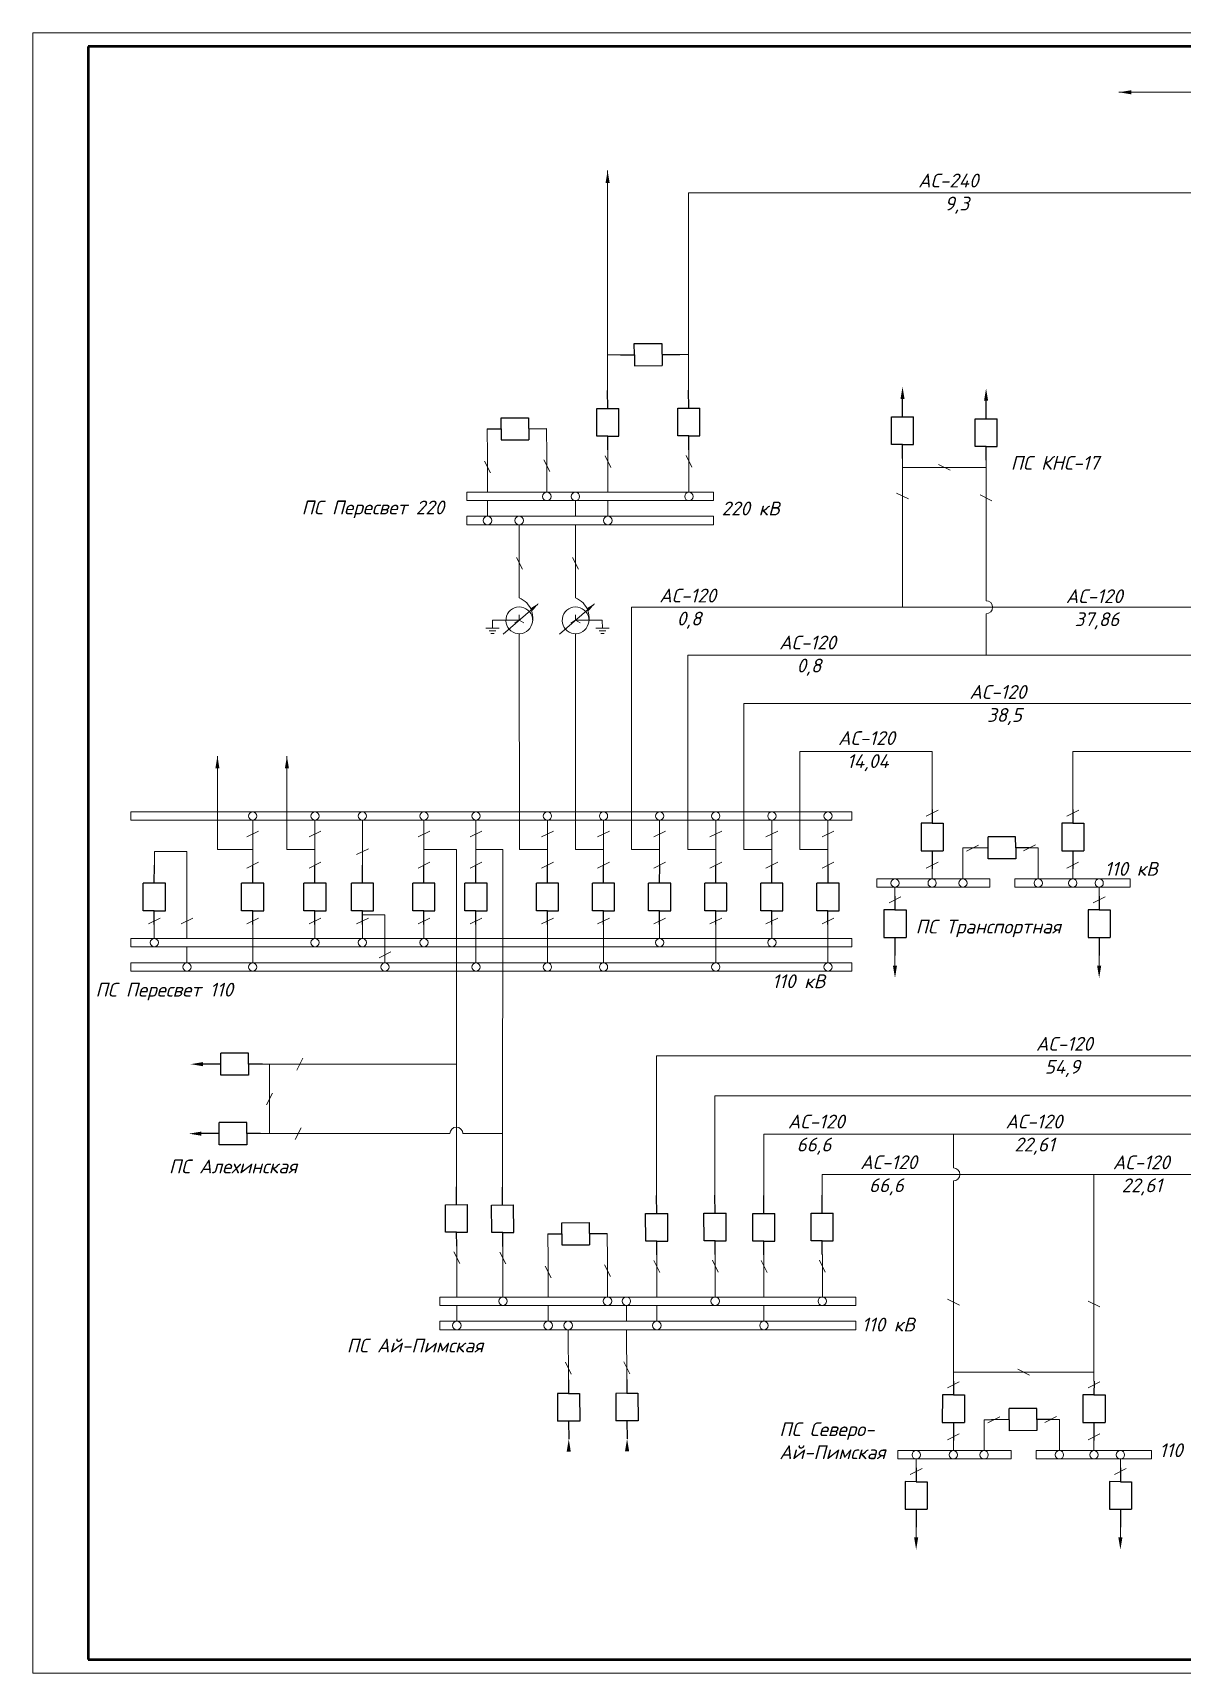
# Model space of a CAD drawing. Header units: millimetres. Extents: x 261 to 2717, y -1617 to -131.
# Drawn here: x 1118 to 1535, y -1617 to -1023 of the extents above; entities that cross this region are included whole.
import ezdxf

# ---------------------------------------------------------------- set-up
doc = ezdxf.new("R2010")
doc.units = ezdxf.units.MM
for name, color, linetype, lineweight in [('рамка толстая', 42, 'Continuous', 50), ('рамка тонкая', 93, 'Continuous', 20), ('текст', 6, 'Continuous', 30), ('тонкая', 7, 'Continuous', 20), ('штриховка', 2, 'Continuous', 20)]:
    doc.layers.add(name, color=color, linetype=linetype, lineweight=lineweight)
doc.layers.add('СХЕМА1', color=7, linetype='Continuous')
doc.styles.add('ГОСТ', font='isocpeui.ttf')

# ---------------------------------------------------------------- blocks, each defined once
blk = doc.blocks.new('Выключатель')
for p, q in [((0, 10), (0, 16.5)), ((-4, 0), (-4, 10)), ((-4, 10), (4, 10)), ((4, 0), (4, 10)), ((0, 0), (-4, 0)), ((0, 0), (4, 0)), ((0, -5), (0, 0))]:
    blk.add_line(p, q)

msp = doc.modelspace()

# ---------------------------------------------------------------- linework, layer by layer
at = {"lineweight": 15}
for p, q in [((1571.28, -1045.02), (1511.61, -1045.02)), ((1326.4, -1073.39), (1326.4, -1153.05)), ((1355.75, -1081.48), (1355.75, -1152.94)), ((1571.28, -1081.48), (1355.75, -1081.48)), ((1331.08, -1140.07), (1326.4, -1140.07)), ((1352.58, -1139.95), (1355.75, -1139.95)), ((1326.51, -1174.55), (1326.51, -1189.82)), ((1355.87, -1174.44), (1355.87, -1189.82)), ((1433.22, -1231.48), (1433.22, -1180.83)), ((1433.22, -1180.83), (1463.48, -1180.83)), ((1463.48, -1229.12), (1463.48, -1181.48)), ((1275.47, -1192.89), (1275.47, -1189.82)), ((1275.47, -1189.82), (1364.78, -1189.82)), ((1275.47, -1192.89), (1364.78, -1192.89)), ((1314.76, -1189.83), (1314.76, -1189.82)), ((1314.76, -1198.56), (1314.76, -1192.89)), ((1326.51, -1192.89), (1326.51, -1198.56)), ((1364.78, -1189.82), (1364.78, -1192.89)), ((1275.47, -1201.63), (1275.47, -1198.56)), ((1275.47, -1198.56), (1364.78, -1198.56)), ((1294.46, -1198.56), (1294.46, -1198.57)), ((1364.78, -1198.56), (1364.78, -1201.63)), ((1275.47, -1201.63), (1364.78, -1201.63)), ((1294.37, -1228.13), (1294.37, -1201.63)), ((1314.76, -1228.13), (1314.76, -1201.63)), ((1294.41, -1236.2), (1294.4, -1234.3)), ((1314.8, -1236.2), (1314.79, -1234.3)), ((1335.09, -1319.27), (1335.09, -1231.48)), ((1680.72, -1231.48), (1335.09, -1231.48)), ((1463.48, -1248.9), (1463.48, -1233.84)), ((1287.14, -1239.1), (1282.3, -1239.07)), ((1285.92, -1240.06), (1283.5, -1240.05)), ((1285.31, -1241.03), (1284.1, -1241.02)), ((1284.73, -1236.18), (1284.72, -1239.09)), ((1294.41, -1236.23), (1284.73, -1236.18)), ((1292.74, -1237.21), (1294.41, -1236.2)), ((1294.46, -1319.27), (1294.37, -1241.07)), ((1294.41, -1236.2), (1296.09, -1237.19)), ((1313.13, -1237.21), (1314.8, -1236.2)), ((1314.76, -1319.27), (1314.76, -1241.07)), ((1314.8, -1236.23), (1324.48, -1236.18)), ((1314.8, -1236.2), (1316.48, -1237.19)), ((1322.08, -1239.1), (1326.91, -1239.07)), ((1323.29, -1240.06), (1325.71, -1240.05)), ((1323.9, -1241.03), (1325.11, -1241.02)), ((1324.48, -1236.18), (1324.5, -1239.09)), ((1355.41, -1319.27), (1355.41, -1248.9)), ((1680.72, -1248.9), (1355.41, -1248.9)), ((1375.73, -1319.27), (1375.73, -1266.33)), ((1556.32, -1266.33), (1375.73, -1266.33)), ((1185.09, -1319.27), (1185.09, -1285.4)), ((1396.06, -1319.27), (1396.06, -1283.73)), ((1396.06, -1283.73), (1443.95, -1283.73)), ((1494.87, -1283.73), (1667.06, -1283.73)), ((1414.84, -1308.6), (1414.84, -1305.6)), ((1271.62, -1319.27), (1271.62, -1441.33)), ((1288.33, -1441.44), (1288.51, -1319.27)), ((1414.84, -1354.43), (1414.84, -1351.43)), ((1414.84, -1363.27), (1414.84, -1360.27)), ((1344.15, -1444.51), (1344.15, -1393.99)), ((1344.15, -1393.99), (1894.95, -1393.99)), ((1203.96, -1422.11), (1203.96, -1396.94)), ((1271.62, -1396.94), (1204.6, -1396.94)), ((1365.27, -1444.4), (1365.27, -1408.38)), ((1365.27, -1408.38), (1915.28, -1408.38)), ((1269.26, -1422.11), (1203.96, -1422.11)), ((1288.36, -1422.11), (1273.98, -1422.11)), ((1382.93, -1444.51), (1382.93, -1422.28)), ((1382.93, -1422.28), (1575.9, -1422.28)), ((1451.63, -1422.28), (1451.63, -1434.52)), ((1554.67, -1436.88), (1404.05, -1436.88)), ((1404.05, -1436.88), (1404.05, -1444.4)), ((1502.56, -1436.88), (1502.56, -1508.49)), ((1451.63, -1439.25), (1451.63, -1508.49)), ((1344.26, -1466.01), (1344.26, -1481.29)), ((1365.39, -1465.9), (1365.39, -1481.29)), ((1383.04, -1466.01), (1383.04, -1481.29)), ((1404.17, -1465.9), (1404.17, -1481.29)), ((1265.64, -1481.29), (1416.33, -1481.29)), ((1265.64, -1481.29), (1265.64, -1484.35)), ((1265.65, -1484.35), (1265.64, -1484.35)), ((1265.64, -1484.35), (1416.33, -1484.35)), ((1344.26, -1484.35), (1344.26, -1490.03)), ((1383.04, -1484.35), (1383.04, -1490.03)), ((1416.33, -1484.35), (1416.33, -1481.29)), ((1265.69, -1490.03), (1416.33, -1490.03)), ((1265.69, -1490.03), (1265.69, -1493.09)), ((1416.33, -1493.09), (1416.33, -1490.03)), ((1265.7, -1493.09), (1265.69, -1493.09)), ((1265.69, -1493.09), (1416.33, -1493.09)), ((1502.56, -1508.49), (1451.63, -1508.49))]:
    msp.add_line(p, q, dxfattribs=at)
at = {"color": 18, "lineweight": 15, "true_color": 0x000000}
for p, q in [((1282.86, -1176.49), (1282.81, -1166.93)), ((1304.36, -1176.37), (1304.31, -1166.82)), ((1282.86, -1176.49), (1282.89, -1189.82)), ((1304.36, -1176.37), (1304.38, -1189.82)), ((1282.87, -1192.89), (1282.89, -1198.56)), ((1287.15, -1201.63), (1287.15, -1201.63)), ((1304.84, -1467.95), (1304.79, -1458.4)), ((1326.34, -1467.84), (1326.29, -1458.28)), ((1271.74, -1462.82), (1271.78, -1481.29)), ((1288.45, -1462.94), (1288.51, -1481.29)), ((1304.84, -1467.95), (1304.87, -1481.29)), ((1326.34, -1467.84), (1326.37, -1481.29)), ((1270.55, -1484.29), (1270.55, -1484.33)), ((1271.78, -1484.35), (1271.8, -1490.03)), ((1304.88, -1484.35), (1304.89, -1490.03)), ((1333.25, -1490.03), (1333.23, -1484.35)), ((1276.78, -1490.03), (1276.78, -1489.97)), ((1270.59, -1493.02), (1270.59, -1493.06)), ((1270.59, -1493.02), (1270.59, -1493.06)), ((1304.9, -1493.09), (1304.9, -1493.09)), ((1312.21, -1511.24), (1312.15, -1493.09)), ((1333.33, -1511.13), (1333.26, -1493.09))]:
    msp.add_line(p, q, dxfattribs=at)
at = {"lineweight": 15}
for centre, radius in [((1304.38, -1191.36), 1.53), ((1314.73, -1191.36), 1.53), ((1355.85, -1191.36), 1.53), ((1282.89, -1200.09), 1.53), ((1294.37, -1200.09), 1.53), ((1326.5, -1200.09), 1.53), ((1197.85, -1307.1), 1.5), ((1220.41, -1307.1), 1.5), ((1237.59, -1307.1), 1.5), ((1259.88, -1307.1), 1.5), ((1278.72, -1307.1), 1.5), ((1304.6, -1307.1), 1.5), ((1324.92, -1307.1), 1.5), ((1345.25, -1307.1), 1.5), ((1365.57, -1307.1), 1.5), ((1385.89, -1307.1), 1.5), ((1406.22, -1307.1), 1.5), ((1162.23, -1352.93), 1.5), ((1220.41, -1352.93), 1.5), ((1237.59, -1352.93), 1.5), ((1259.88, -1352.93), 1.5), ((1345.24, -1352.93), 1.5), ((1385.89, -1352.93), 1.5), ((1174.04, -1361.77), 1.5), ((1197.85, -1361.77), 1.5), ((1245.75, -1361.77), 1.5), ((1278.72, -1361.77), 1.5), ((1304.6, -1361.77), 1.5), ((1324.92, -1361.77), 1.5), ((1365.57, -1361.77), 1.5), ((1406.22, -1361.77), 1.5), ((1288.51, -1482.82), 1.53), ((1326.37, -1482.82), 1.53), ((1333.2, -1482.82), 1.53), ((1365.37, -1482.82), 1.53), ((1404.15, -1482.82), 1.53), ((1271.8, -1491.56), 1.53), ((1304.87, -1491.56), 1.53), ((1312.12, -1491.56), 1.53), ((1344.24, -1491.56), 1.53), ((1383.02, -1491.56), 1.53)]:
    msp.add_circle(centre, radius, dxfattribs=at)
at = {"color": 18, "lineweight": 15, "true_color": 0x000000}
for centre in [(1430.48, -1331.37), (1443.94, -1331.37), (1455.09, -1331.37), (1482.36, -1331.37), (1494.87, -1331.37), (1504.44, -1331.37), (1438.17, -1538.4), (1451.63, -1538.4), (1462.77, -1538.4), (1490.05, -1538.4), (1502.55, -1538.4), (1512.13, -1538.4)]:
    msp.add_circle(centre, 1.5, dxfattribs=at)
at = {"lineweight": 15}
for centre, radius, start, end in [((1291.63, -1235.3), 7.68, 329.68007, 69.04534), ((1312.02, -1235.3), 7.68, 329.68007, 69.04534), ((1463.48, -1231.48), 2.36, 270, 90), ((1294.41, -1236.23), 4.84, 0.30044, 322.57596), ((1314.8, -1236.23), 4.84, 0.30044, 322.57596), ((1271.62, -1422.11), 2.36, 0, 180), ((1451.63, -1436.88), 2.36, 270, 90)]:
    msp.add_arc(centre, radius, start, end, dxfattribs=at)
at = {"layer": 'рамка толстая', "color": 18, "true_color": 0x000000}
for p, q in [((1954.22, -1028.48), (1138.22, -1028.48)), ((1138.22, -1028.48), (1138.22, -1612.48)), ((1138.22, -1325.48), (1138.22, -1612.48)), ((1138.22, -1612.48), (1533.22, -1612.48)), ((1138.22, -1612.48), (1954.22, -1612.48)), ((1348.22, -1612.48), (1533.22, -1612.48))]:
    msp.add_line(p, q, dxfattribs=at)
at = {"layer": 'рамка тонкая', "color": 18, "true_color": 0x000000}
for p, q in [((1959.22, -1023.48), (1118.22, -1023.48)), ((1118.22, -1023.48), (1118.22, -1617.48)), ((1118.22, -1617.48), (1959.22, -1617.48))]:
    msp.add_line(p, q, dxfattribs=at)
at = {"layer": 'СХЕМА1', "color": 18, "lineweight": 15, "true_color": 0x000000}
for p, q in [((1283.96, -1182.87), (1281.81, -1178.58)), ((1305.45, -1182.38), (1303.31, -1178.09)), ((1325.46, -1176.62), (1327.6, -1180.9)), ((1354.81, -1176.51), (1356.95, -1180.79)), ((1295.52, -1217.71), (1293.37, -1213.43)), ((1315.82, -1217.71), (1313.67, -1213.43)), ((1270.68, -1464.89), (1272.82, -1469.18)), ((1287.39, -1465), (1289.53, -1469.29)), ((1305.94, -1474.33), (1303.8, -1470.04)), ((1327.44, -1473.84), (1325.3, -1469.56)), ((1343.2, -1468.08), (1345.35, -1472.37)), ((1364.33, -1467.97), (1366.47, -1472.25)), ((1381.98, -1468.08), (1384.13, -1472.37)), ((1403.11, -1467.97), (1405.25, -1472.25)), ((1313.26, -1509.18), (1311.12, -1504.89)), ((1334.39, -1509.06), (1332.25, -1504.78))]:
    msp.add_line(p, q, dxfattribs=at)
at = {"layer": 'СХЕМА1', "lineweight": 15}
for p, q in [((1446.2, -1179.76), (1450.48, -1181.9)), ((1431.07, -1190.13), (1435.35, -1192.27)), ((1461.32, -1190.77), (1465.61, -1192.91)), ((1441.79, -1307.09), (1446.08, -1304.95)), ((1492.72, -1307.09), (1497.01, -1304.95)), ((1200.01, -1312.53), (1195.72, -1314.67)), ((1222.57, -1312.53), (1218.28, -1314.67)), ((1262.03, -1312.53), (1257.75, -1314.67)), ((1280.87, -1312.53), (1276.59, -1314.67)), ((1306.75, -1312.53), (1302.47, -1314.67)), ((1327.08, -1312.53), (1322.79, -1314.67)), ((1347.4, -1312.53), (1343.12, -1314.67)), ((1367.73, -1312.53), (1363.44, -1314.67)), ((1388.05, -1312.53), (1383.76, -1314.67)), ((1408.37, -1312.53), (1404.09, -1314.67)), ((1456.43, -1319.76), (1460.71, -1317.62)), ((1477.05, -1319.64), (1481.34, -1317.5)), ((1200.01, -1323.85), (1195.72, -1326)), ((1222.56, -1323.85), (1218.28, -1326)), ((1239.74, -1318.94), (1235.46, -1321.08)), ((1262.03, -1323.85), (1257.75, -1326)), ((1280.87, -1323.85), (1276.59, -1326)), ((1306.75, -1323.85), (1302.47, -1326)), ((1327.08, -1323.85), (1322.79, -1326)), ((1347.4, -1323.85), (1343.11, -1326)), ((1367.73, -1323.85), (1363.44, -1326)), ((1388.05, -1323.85), (1383.76, -1326)), ((1408.37, -1323.85), (1404.09, -1326)), ((1441.79, -1325.95), (1446.07, -1323.81)), ((1492.71, -1325.95), (1497, -1323.81)), ((1428.33, -1338.51), (1432.61, -1336.36)), ((1502.29, -1338.51), (1506.57, -1336.36)), ((1164.39, -1344.03), (1160.1, -1346.17)), ((1176.19, -1344.03), (1171.91, -1346.17)), ((1200.01, -1344.03), (1195.72, -1346.17)), ((1222.56, -1344.03), (1218.28, -1346.17)), ((1239.75, -1344.03), (1235.46, -1346.17)), ((1262.03, -1344.03), (1257.75, -1346.17)), ((1280.87, -1344.03), (1276.59, -1346.17)), ((1306.75, -1344.03), (1302.47, -1346.17)), ((1327.08, -1344.03), (1322.79, -1346.17)), ((1347.4, -1344.03), (1343.11, -1346.17)), ((1367.72, -1344.03), (1363.44, -1346.17)), ((1388.05, -1344.03), (1383.76, -1346.17)), ((1408.37, -1344.03), (1404.09, -1346.17)), ((1247.91, -1356.27), (1243.62, -1358.42)), ((1213.89, -1399.1), (1216.03, -1394.81)), ((1202.88, -1411.68), (1205.02, -1407.4)), ((1213.25, -1424.26), (1215.39, -1419.98)), ((1453.79, -1484.22), (1449.5, -1482.08)), ((1504.71, -1484.86), (1500.43, -1482.72)), ((1479.25, -1509.56), (1474.96, -1507.42)), ((1449.48, -1514.12), (1453.76, -1511.98)), ((1500.4, -1514.12), (1504.69, -1511.98)), ((1464.11, -1526.79), (1468.4, -1524.65)), ((1484.73, -1526.66), (1489.02, -1524.52)), ((1449.47, -1532.97), (1453.76, -1530.83)), ((1500.4, -1532.97), (1504.68, -1530.83)), ((1436.01, -1545.53), (1440.3, -1543.39)), ((1509.97, -1545.53), (1514.26, -1543.39))]:
    msp.add_line(p, q, dxfattribs=at)
for points in [[(1516.07, -1044.27), (1516.07, -1045.76), (1511.61, -1045.02)], [(1327.15, -1077.85), (1325.66, -1077.85), (1326.4, -1073.39)], [(1433.96, -1156.1), (1432.47, -1156.1), (1433.21, -1151.64)], [(1464.22, -1156.74), (1462.73, -1156.74), (1463.47, -1152.28)], [(1185.83, -1289.87), (1184.34, -1289.87), (1185.09, -1285.4)], [(1210.99, -1289.87), (1209.51, -1289.87), (1210.25, -1285.4)], [(1429.73, -1361.27), (1431.22, -1361.27), (1430.48, -1365.74)], [(1503.69, -1361.27), (1505.18, -1361.27), (1504.43, -1365.74)], [(1179.86, -1396.21), (1179.86, -1397.7), (1175.4, -1396.95)], [(1179.22, -1421.37), (1179.22, -1422.86), (1174.76, -1422.11)], [(1313.06, -1537.21), (1311.58, -1537.21), (1312.32, -1532.74)], [(1334.19, -1537.1), (1332.7, -1537.1), (1333.45, -1532.63)], [(1437.42, -1568.3), (1438.9, -1568.3), (1438.16, -1572.76)], [(1511.37, -1568.3), (1512.86, -1568.3), (1512.12, -1572.76)]]:
    msp.add_solid(points, dxfattribs=at)
at = {"layer": 'тонкая', "color": 18, "lineweight": 15, "true_color": 0x000000}
for p, q in [((1288.59, -1241.28), (1301.12, -1230.36)), ((1308.98, -1241.28), (1321.5, -1230.36))]:
    msp.add_line(p, q, dxfattribs=at)
for points in [[(1298.42, -1231.92), (1299.21, -1232.82), (1301.51, -1230.02)], [(1318.81, -1231.92), (1319.59, -1232.82), (1321.89, -1230.02)]]:
    msp.add_solid(points, dxfattribs=at)
at = {"layer": 'штриховка', "color": 0, "lineweight": 15}
for p, q in [((1433.22, -1177.6), (1433.22, -1180.83)), ((1463.48, -1178.24), (1463.48, -1181.48)), ((1210.25, -1319.27), (1210.25, -1285.4)), ((1443.95, -1304.7), (1443.95, -1283.73)), ((1494.87, -1304.7), (1494.87, -1283.73)), ((1414.84, -1305.6), (1153.67, -1305.6)), ((1153.67, -1305.6), (1153.67, -1308.6)), ((1414.84, -1308.6), (1153.67, -1308.6)), ((1197.86, -1319.93), (1197.85, -1308.6)), ((1220.42, -1319.93), (1220.41, -1308.6)), ((1237.6, -1319.93), (1237.59, -1308.6)), ((1259.88, -1319.93), (1259.88, -1308.6)), ((1278.72, -1319.93), (1278.72, -1308.6)), ((1304.6, -1319.93), (1304.6, -1308.6)), ((1324.93, -1319.93), (1324.92, -1308.6)), ((1345.25, -1319.93), (1345.25, -1308.6)), ((1365.58, -1319.93), (1365.57, -1308.6)), ((1385.9, -1319.93), (1385.89, -1308.6)), ((1406.22, -1319.93), (1406.22, -1308.6)), ((1455.09, -1329.87), (1455.09, -1318.67)), ((1455.09, -1318.67), (1457.71, -1318.67)), ((1479.21, -1318.56), (1482.36, -1318.56)), ((1482.36, -1318.67), (1482.36, -1318.56)), ((1482.36, -1329.87), (1482.36, -1318.67)), ((1162.24, -1324.93), (1162.24, -1319.93)), ((1174.04, -1319.93), (1162.24, -1319.93)), ((1174.04, -1351.43), (1174.04, -1319.93)), ((1197.86, -1319.27), (1185.09, -1319.27)), ((1197.86, -1324.93), (1197.86, -1319.93)), ((1220.41, -1319.27), (1210.25, -1319.27)), ((1220.41, -1324.93), (1220.42, -1319.93)), ((1237.6, -1324.93), (1237.6, -1319.93)), ((1271.62, -1319.27), (1259.88, -1319.27)), ((1259.88, -1324.93), (1259.88, -1319.93)), ((1278.72, -1319.27), (1288.51, -1319.27)), ((1278.72, -1324.93), (1278.72, -1319.93)), ((1304.6, -1319.27), (1294.46, -1319.27)), ((1304.6, -1324.93), (1304.6, -1319.93)), ((1324.93, -1319.27), (1314.76, -1319.27)), ((1324.93, -1324.93), (1324.93, -1319.93)), ((1345.25, -1319.27), (1335.09, -1319.27)), ((1345.25, -1324.93), (1345.25, -1319.93)), ((1365.58, -1319.27), (1355.41, -1319.27)), ((1365.58, -1324.93), (1365.58, -1319.93)), ((1385.9, -1319.27), (1375.73, -1319.27)), ((1385.9, -1324.93), (1385.9, -1319.93)), ((1406.22, -1319.27), (1396.06, -1319.27)), ((1406.22, -1324.93), (1406.22, -1319.93)), ((1443.94, -1326.19), (1443.94, -1329.87)), ((1494.87, -1326.19), (1494.87, -1329.87)), ((1430.48, -1336.11), (1430.48, -1332.87)), ((1504.44, -1336.11), (1504.44, -1332.87)), ((1162.23, -1351.43), (1162.23, -1346.43)), ((1197.85, -1351.43), (1197.85, -1346.43)), ((1220.41, -1351.43), (1220.41, -1346.43)), ((1245.76, -1342.82), (1237.59, -1342.82)), ((1237.59, -1351.43), (1237.59, -1346.43)), ((1245.76, -1351.43), (1245.76, -1342.82)), ((1259.88, -1351.43), (1259.88, -1346.43)), ((1278.72, -1351.43), (1278.72, -1346.43)), ((1304.6, -1360.27), (1304.6, -1346.43)), ((1324.92, -1351.43), (1324.92, -1346.43)), ((1345.24, -1351.43), (1345.24, -1346.43)), ((1365.57, -1351.43), (1365.57, -1346.43)), ((1385.89, -1351.43), (1385.89, -1346.43)), ((1406.22, -1351.43), (1406.22, -1346.43)), ((1153.67, -1351.43), (1153.67, -1354.43)), ((1414.84, -1351.43), (1153.67, -1351.43)), ((1197.85, -1360.27), (1197.85, -1351.43)), ((1245.75, -1360.27), (1245.76, -1351.43)), ((1278.72, -1360.27), (1278.72, -1351.43)), ((1324.92, -1360.27), (1324.92, -1351.43)), ((1365.57, -1360.27), (1365.57, -1351.43)), ((1406.22, -1360.27), (1406.22, -1351.43)), ((1414.84, -1354.43), (1153.67, -1354.43)), ((1174.04, -1360.27), (1174.04, -1354.43)), ((1430.48, -1357.61), (1430.48, -1361.27)), ((1504.43, -1357.61), (1504.43, -1361.27)), ((1153.67, -1360.27), (1153.67, -1363.27)), ((1414.84, -1360.27), (1153.67, -1360.27)), ((1414.84, -1363.27), (1153.67, -1363.27)), ((1201.36, -1396.94), (1204.6, -1396.94)), ((1200.72, -1422.11), (1203.96, -1422.11)), ((1451.63, -1511.72), (1451.63, -1507.84)), ((1502.56, -1511.72), (1502.56, -1508.49)), ((1462.77, -1536.9), (1462.77, -1525.7)), ((1462.77, -1525.7), (1465.39, -1525.7)), ((1486.89, -1525.59), (1490.05, -1525.59)), ((1490.05, -1525.7), (1490.05, -1525.59)), ((1490.05, -1536.9), (1490.05, -1525.7)), ((1451.63, -1533.22), (1451.63, -1536.9)), ((1502.55, -1533.22), (1502.55, -1536.9)), ((1438.17, -1543.13), (1438.17, -1539.9)), ((1512.13, -1543.13), (1512.13, -1539.9)), ((1438.16, -1564.63), (1438.16, -1568.3)), ((1512.12, -1564.63), (1512.12, -1568.3))]:
    msp.add_line(p, q, dxfattribs=at)
at = {"layer": 'штриховка', "color": 18, "lineweight": 15, "true_color": 0x000000}
for p, q in [((1423.85, -1329.87), (1464.82, -1329.87)), ((1423.85, -1332.87), (1423.85, -1329.87)), ((1464.82, -1332.87), (1464.82, -1329.87)), ((1473.93, -1329.87), (1515.71, -1329.87)), ((1473.93, -1332.87), (1473.93, -1329.87)), ((1515.71, -1332.87), (1515.71, -1329.87)), ((1423.85, -1332.87), (1464.82, -1332.87)), ((1473.93, -1332.87), (1515.71, -1332.87)), ((1431.53, -1536.9), (1472.51, -1536.9)), ((1431.53, -1539.9), (1431.53, -1536.9)), ((1472.51, -1539.9), (1472.51, -1536.9)), ((1481.61, -1536.9), (1523.39, -1536.9)), ((1481.61, -1539.9), (1481.61, -1536.9)), ((1523.39, -1539.9), (1523.39, -1536.9)), ((1431.53, -1539.9), (1472.51, -1539.9)), ((1481.61, -1539.9), (1523.39, -1539.9))]:
    msp.add_line(p, q, dxfattribs=at)

# ---------------------------------------------------------------- block references
at = {"color": 18, "lineweight": 15, "true_color": 0x000000}
for p, rotation in [((1336.08, -1140.04), 270.3004350648898), ((1326.49, -1169.55), 0.3004350648898245), ((1355.84, -1169.44), 0.3004350648898245), ((1287.81, -1166.91), 270.3004350648897), ((1271.71, -1457.82), 0.3004350648896337), ((1288.42, -1457.94), 0.3004350648896337), ((1344.23, -1461.01), 0.3004350648898245), ((1365.36, -1460.9), 0.3004350648898245), ((1383.01, -1461.01), 0.3004350648898245), ((1404.14, -1460.9), 0.3004350648898245), ((1309.79, -1458.37), 270.3004350648897), ((1312.23, -1516.24), 180.3004350648897), ((1333.36, -1516.13), 180.3004350648897)]:
    msp.add_blockref('Выключатель', p, dxfattribs=dict(at, rotation=rotation))
at = {"lineweight": 15}
for p, rotation in [((1433.22, -1172.6), 0.01699818306628739), ((1463.48, -1173.24), 0.01699818306628739), ((1474.21, -1318.59), 90.3004350648896), ((1196.36, -1396.95), 90.01699818306626), ((1195.72, -1422.11), 90.01699818306626), ((1481.89, -1525.61), 90.3004350648896)]:
    msp.add_blockref('Выключатель', p, dxfattribs=dict(at, rotation=rotation))
at = {"lineweight": 15, "xscale": -1}
for p, rotation in [((1443.95, -1309.7), 179.9830018169337), ((1494.87, -1309.7), 179.9830018169337), ((1162.23, -1341.43), 359.9830018169337), ((1197.85, -1341.43), 359.9830018169337), ((1220.41, -1341.43), 359.9830018169337), ((1237.59, -1341.43), 359.9830018169337), ((1259.88, -1341.43), 359.9830018169337), ((1278.72, -1341.43), 359.9830018169337), ((1304.6, -1341.43), 359.9830018169337), ((1324.92, -1341.43), 359.9830018169337), ((1345.25, -1341.43), 359.9830018169337), ((1365.57, -1341.43), 359.9830018169337), ((1385.89, -1341.43), 359.9830018169337), ((1406.22, -1341.43), 359.9830018169337), ((1430.48, -1341.11), 179.9830018169337), ((1504.44, -1341.11), 179.9830018169337), ((1451.63, -1516.72), 179.9830018169337), ((1502.56, -1516.72), 179.9830018169337), ((1438.17, -1548.13), 179.9830018169337), ((1512.12, -1548.13), 179.9830018169337)]:
    msp.add_blockref('Выключатель', p, dxfattribs=dict(at, rotation=rotation))

# ---------------------------------------------------------------- texts
at = {"layer": 'текст', "color": 18, "lineweight": 15, "true_color": 0x000000, "char_height": 5, "attachment_point": 1, "style": 'ГОСТ'}
for s, width, gutter_width, heights, insert in [('АС-240\\P   9,3', 29.0657, 20, [0], (1438.88, -1074.48)), ('ПС КНС-17', 49.4034, 12.5, [13.87], (1472.42, -1176.72)), ('ПС Пересвет 220', 58.9496, 12.5, [13.46], (1215.59, -1192.86)), ('220 кВ', 29.4775, 12.5, [14.71], (1367.69, -1193.23)), (' АС-120\\P   0,8', 29.0657, 20, [0], (1341.94, -1224.77)), (' АС-120\\P  37,86', 29.0657, 20, [0], (1489.18, -1225.01)), (' АС-120\\P   0,8', 29.0657, 20, [0], (1385.35, -1241.77)), ('АС-120\\P  38,5', 29.0657, 20, [0], (1457.44, -1259.67)), (' АС-120\\P  14,04', 29.0657, 20, [0], (1406.7, -1276.37)), ('110 кВ', 29.4775, 12.5, [14.71], (1506.42, -1323.73)), ('ПС Транспортная', 58.8665, 12.5, [14.28], (1437.97, -1344.64)), ('110 кВ', 29.4775, 12.5, [14.71], (1385.98, -1364.43)), ('ПС Пересвет 110', 59.7279, 12.5, [13.65], (1140.93, -1367.48)), (' АС-120\\P  54,9', 29.0657, 20, [0], (1478.36, -1387.07)), (' АС-120\\P  66,6', 29.0657, 20, [0], (1388.5, -1415.23)), (' АС-120\\P  22,61', 29.0657, 20, [0], (1467.34, -1415.23)), ('ПС Алехинская', 49.4034, 12.5, [13.87], (1167.53, -1431.48)), (' АС-120\\P  66,6', 29.0657, 20, [0], (1414.72, -1429.96)), (' АС-120\\P  22,61', 29.0657, 20, [0], (1506.21, -1430)), ('110 кВ', 29.4775, 12.5, [14.71], (1418.45, -1488.75)), ('ПС Ай-Пимская', 49.4034, 12.5, [13.87], (1231.93, -1496.33)), ('ПС Северо-\\PАй-Пимская', 49.4034, 12.5, [13.87], (1388.59, -1526.65)), ('110 кВ', 29.4775, 12.5, [14.71], (1526.24, -1534.25))]:
    msp.add_mtext_dynamic_manual_height_columns(s, width=width, gutter_width=gutter_width, heights=heights, dxfattribs=dict(at, insert=insert))

doc.saveas('drawing.dxf')
